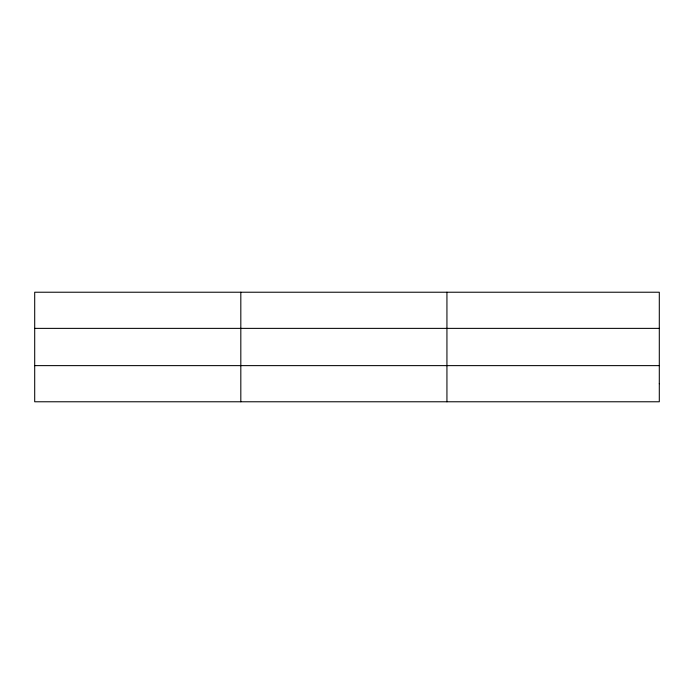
<?xml version="1.0" encoding="UTF-8"?>
<svg xmlns="http://www.w3.org/2000/svg" width="694" height="694" viewBox="0 0 694 694"><rect width="100%" height="100%" fill="white"/><g stroke="black" fill="none" stroke-linecap="round" stroke-linejoin="round"><path stroke-width="1.04" d="M240.818 401.774L240.818 292.226M446.936 401.774L446.936 292.226M34.7 328.375L659.3 328.375M34.7 365.625L659.3 365.625M659.3 383.704L659.3 401.774L34.7 401.774L34.7 292.226L659.3 292.226L659.3 383.704"/></g></svg>
